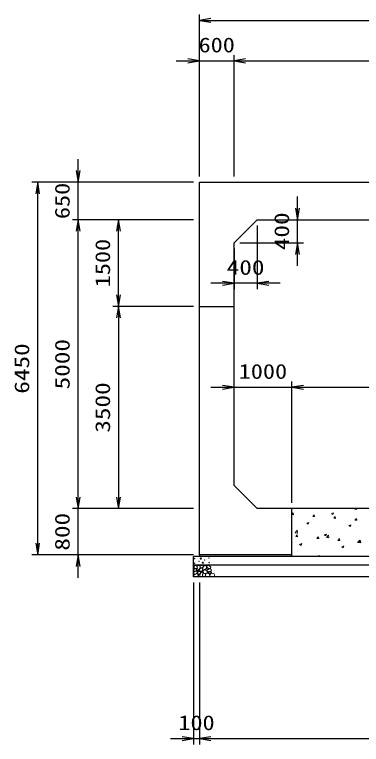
# Model space of a CAD drawing. Units: millimetres at full size. Extents: x 0 to 84100, y 0 to 59400.
# Drawn here: x 60000 to 66006, y 29670 to 42300 of the extents above; entities that cross this region are included whole.
import ezdxf
from ezdxf.enums import TextEntityAlignment as Align

# ---------------------------------------------------------------- set-up
doc = ezdxf.new("R2010")
doc.units = ezdxf.units.MM
for name, color, linetype, lineweight in [('D-DCR-HCHn', 4, 'Continuous', 9), ('D-STR-DIM', 7, 'Continuous', 25), ('D-STR-STRn', 1, 'Continuous', 25)]:
    doc.layers.add(name, color=color, linetype=linetype, lineweight=lineweight)
doc.styles.add('ＭＳ ゴシック', font='')
doc.styles.get('ＭＳ ゴシック').set_extended_font_data('MS Gothic')

# ---------------------------------------------------------------- blocks, each defined once
blk = doc.blocks.new('open_arrow')
at = {"color": 0, "linetype": 'Continuous', "lineweight": -2}
blk.add_lwpolyline([(7.5, 1.25), (0, 0), (7.5, -1.25)], dxfattribs=at)

msp = doc.modelspace()

# ---------------------------------------------------------------- linework, layer by layer
at = {"layer": 'D-DCR-HCHn'}
for p, q in [((65872.987, 33744.684), (65878.088, 33750)), ((65873.045, 33744.582), (65918.225, 33737.575)), ((65918.177, 33737.6), (65916.734, 33750)), ((64800.181, 33647.266), (64824.671, 33676.452)), ((64800.23, 33647.232), (64830.594, 33644.576)), ((64830.847, 33644.504), (64824.974, 33676.346)), ((65164.55, 33615.387), (65189.041, 33644.574)), ((65164.598, 33615.354), (65194.962, 33612.698)), ((65195.215, 33612.623), (65189.341, 33644.466)), ((65486.087, 33663.193), (65521.656, 33676.846)), ((65486.162, 33663.107), (65511.431, 33646.063)), ((65511.464, 33646.064), (65521.764, 33676.762)), ((65528.92, 33583.509), (65553.41, 33612.696)), ((65559.583, 33580.742), (65553.709, 33612.585)), ((65059.254, 33499.347), (65094.823, 33513.001)), ((65059.329, 33499.262), (65084.598, 33482.217)), ((65084.631, 33482.218), (65094.931, 33512.916)), ((65528.966, 33583.476), (65559.33, 33580.82)), ((65789.317, 33458.662), (65824.886, 33472.315)), ((65814.692, 33441.533), (65824.993, 33472.231)), ((65893.289, 33551.631), (65917.779, 33580.817)), ((65893.335, 33551.598), (65923.699, 33548.942)), ((65923.95, 33548.862), (65918.077, 33580.705)), ((64856.02, 33333.916), (64895.588, 33375.154)), ((64901.21, 33326.834), (64895.598, 33375.078)), ((65789.391, 33458.577), (65814.66, 33441.533)), ((64856.077, 33333.817), (64901.257, 33326.81)), ((64870.668, 33265.152), (64895.158, 33294.338)), ((64870.716, 33265.119), (64901.08, 33262.463)), ((64901.33, 33262.39), (64895.456, 33294.232)), ((65235.037, 33233.274), (65259.527, 33262.46)), ((65235.084, 33233.241), (65265.448, 33230.584)), ((65265.698, 33230.509), (65259.824, 33262.352)), ((65362.484, 33294.816), (65398.053, 33308.47)), ((65362.558, 33294.731), (65387.827, 33277.687)), ((65387.859, 33277.688), (65398.16, 33308.386)), ((65398.178, 33249.831), (65437.746, 33291.069)), ((65398.236, 33249.731), (65443.415, 33242.724)), ((65443.368, 33242.749), (65437.756, 33290.994)), ((65599.407, 33201.396), (65623.897, 33230.582)), ((65630.065, 33198.628), (65624.192, 33230.471)), ((64935.651, 33130.97), (64971.22, 33144.624)), ((64935.725, 33130.886), (64960.994, 33113.841)), ((64961.026, 33113.842), (64971.327, 33144.54)), ((65599.452, 33201.363), (65629.816, 33198.706)), ((65665.713, 33090.285), (65701.283, 33103.939)), ((65691.088, 33073.157), (65701.388, 33103.855)), ((65940.337, 33165.747), (65979.904, 33206.984)), ((65940.394, 33165.646), (65985.574, 33158.639)), ((65963.776, 33169.517), (65988.266, 33198.704)), ((65963.82, 33169.485), (65994.184, 33166.828)), ((65985.527, 33158.665), (65979.914, 33206.909)), ((65994.433, 33166.748), (65988.559, 33198.591)), ((65665.787, 33090.201), (65691.056, 33073.157)), ((65238.88, 32926.439), (65274.45, 32940.093)), ((65238.954, 32926.355), (65248.376, 32920)), ((65267.841, 32920), (65274.555, 32940.01))]:
    msp.add_line(p, q, dxfattribs=at)
for points in [[(63107.281, 32703.808), (63100.346, 32683.005), (63109.592, 32669.136), (63132.707, 32666.824), (63148.488, 32673.599), (63141.952, 32689.939), (63146.575, 32699.185), (63137.33, 32708.431), (63123.461, 32713.053)], [(63151.198, 32761.594), (63130.395, 32766.217), (63111.904, 32756.971), (63109.592, 32736.168), (63114.215, 32719.988), (63137.33, 32713.053), (63153.51, 32713.053), (63160.444, 32724.611), (63160.444, 32750.037)], [(63169.69, 32763.906), (63162.756, 32743.102), (63165.067, 32719.988), (63148.887, 32694.562), (63169.69, 32683.005), (63192.805, 32694.562), (63206.673, 32713.053), (63211.296, 32743.102), (63206.673, 32759.283), (63192.805, 32766.217)], [(63208.985, 32708.431), (63197.427, 32680.693), (63206.673, 32669.136), (63234.411, 32669.136), (63245.968, 32673.759), (63257.525, 32689.939), (63257.525, 32703.808), (63245.968, 32722.299), (63232.099, 32724.611)], [(63273.447, 32686.214), (63260.689, 32690.569), (63259.425, 32718.678), (63272.512, 32747.359), (63289.448, 32763.536), (63321.403, 32757.032), (63324.133, 32721.913), (63313.816, 32709.876), (63285.739, 32694.301)], [(63304.798, 32695.711), (63306.454, 32689.566), (63312.011, 32685.193), (63324.19, 32683.302), (63335.305, 32689.802), (63345.592, 32699.138), (63354.858, 32707.333), (63354.635, 32713.462), (63348.736, 32718.875), (63334.203, 32720.356), (63321.47, 32714.383), (63312.011, 32705.165), (63307.281, 32700.556)], [(63332.012, 32729.601), (63325.964, 32735.086), (63324.897, 32740.792), (63328.414, 32753.305), (63338.71, 32767.61), (63361.004, 32766.105), (63382.571, 32755.811), (63397.195, 32735.597), (63395.021, 32722.456), (63388.02, 32715.716), (63376.769, 32713.215), (63360.511, 32717.483), (63339.289, 32724.481)], [(63151.155, 32627.009), (63168.277, 32652.692), (63166.137, 32659.112), (63142.594, 32665.533), (63121.192, 32663.393), (63106.21, 32650.551), (63104.07, 32635.57), (63106.21, 32620.588), (63123.332, 32616.308)], [(63159.716, 32573.503), (63174.698, 32579.924), (63178.978, 32601.326), (63170.417, 32616.308), (63155.435, 32620.588), (63136.173, 32618.448), (63114.771, 32609.887), (63104.07, 32597.045), (63104.07, 32582.064), (63110.49, 32573.503), (63136.173, 32575.643)], [(63174.313, 32683.005), (63162.756, 32673.759), (63167.379, 32666.824), (63183.559, 32666.824), (63190.493, 32669.136), (63195.116, 32678.382), (63188.182, 32685.316)], [(63211.082, 32627.009), (63221.783, 32652.692), (63213.222, 32663.393), (63187.539, 32663.393), (63176.838, 32659.112), (63166.137, 32644.131), (63166.137, 32631.289), (63176.838, 32614.167), (63189.679, 32612.027)], [(63206.801, 32579.924), (63206.801, 32605.606), (63196.1, 32612.027), (63185.399, 32605.606), (63183.259, 32590.625), (63185.399, 32577.783), (63200.381, 32573.503)], [(63247.466, 32575.643), (63253.886, 32594.905), (63251.746, 32616.308), (63266.728, 32639.85), (63247.466, 32650.551), (63226.063, 32639.85), (63213.222, 32622.728), (63208.941, 32594.905), (63213.222, 32579.924), (63226.063, 32573.503)], [(63243.185, 32650.551), (63253.886, 32659.112), (63249.606, 32665.533), (63234.624, 32665.533), (63228.204, 32663.393), (63223.923, 32654.832), (63230.344, 32648.411)], [(63264.588, 32577.783), (63283.85, 32573.503), (63300.972, 32582.064), (63303.112, 32601.326), (63300.968, 32624.878), (63277.429, 32632.327), (63262.447, 32628.603), (63256.027, 32612.027), (63256.027, 32588.484)], [(63313.203, 32629.532), (63277.829, 32636.129), (63262.782, 32648.266), (63258.03, 32667.263), (63272.713, 32681.629), (63301.323, 32689.69), (63322.97, 32676.761), (63336.961, 32659.347), (63333.002, 32641.67)], [(63312.352, 32623.637), (63327.306, 32632.556), (63353.44, 32632.292), (63374.93, 32613.525), (63378.643, 32584.899), (63364.853, 32574.245), (63328.098, 32571.871), (63311.731, 32581.633), (63307.172, 32604.06)], [(63393.372, 32661.832), (63398.688, 32666.874), (63405.476, 32675.68), (63407.145, 32683.275), (63403.144, 32697.685), (63389.088, 32708.67), (63368.907, 32707.89), (63341.698, 32693.001), (63332.086, 32680.757), (63335.152, 32666.784), (63344.778, 32660.04), (63353.599, 32659.145), (63367.363, 32659.524), (63380.808, 32661.002)], [(63349.971, 32635.265), (63354.183, 32638.446), (63357.686, 32643.505), (63357.81, 32650.431), (63353.414, 32656.067), (63345.769, 32657.977), (63339.356, 32656.179), (63337.704, 32650.442), (63336.896, 32644.835), (63337.881, 32637.456), (63343.975, 32634.127)], [(63377.597, 32620.331), (63367.895, 32625.079), (63360.89, 32633.822), (63360.719, 32645.084), (63364.942, 32655.627), (63380.189, 32657.625), (63395.054, 32658.018), (63409.481, 32652.512), (63411.849, 32643.273), (63399.54, 32632.195), (63384.555, 32623.15)], [(63409.972, 32572.493), (63394.837, 32574.274), (63384.866, 32579.787), (63380.835, 32592.722), (63380.945, 32604.963), (63390.172, 32621.678), (63408.242, 32632.822), (63435.731, 32628.403), (63457.453, 32620.334), (63462.643, 32596.125), (63458.03, 32578.257), (63436.884, 32572.877)]]:
    msp.add_lwpolyline(points, close=True, dxfattribs=at)
msp.add_lwpolyline([(63243.432, 32768.547), (63226.093, 32766.446), (63214.258, 32758.701), (63214.626, 32739.819), (63220.514, 32726.087), (63235.025, 32726.185), (63255.107, 32729.153), (63264.799, 32743.689), (63274.082, 32753.492), (63276.884, 32764.345), (63264.099, 32768.547), (63243.082, 32768.547)], dxfattribs=at)
for centre, radius in [((63116.091, 32886.145), 4.5), ((63193.437, 32838.641), 4.5), ((63225.004, 32886.145), 11.25), ((63291.563, 32862.459), 4.5), ((63367.197, 32895.221), 4.5), ((63117.803, 32805.879), 4.5), ((63259.996, 32814.955), 11.25), ((63368.909, 32814.955), 4.5)]:
    msp.add_circle(centre, radius, dxfattribs=at)
at = {"layer": 'D-STR-DIM'}
for p, q in [((63200, 39500), (63200, 42300)), ((63200, 42200), (72900, 42200)), ((63200, 39500), (63200, 41600)), ((63800, 39500), (63800, 41600)), ((63800, 39500), (63800, 41600)), ((62800, 41500), (64200, 41500)), ((63800, 41500), (72300, 41500)), ((61100, 38350), (61100, 39800)), ((63100, 39400), (60300, 39400)), ((60400, 32950), (60400, 39400)), ((63100, 39400), (61000, 39400)), ((64900, 37950), (64900, 39150)), ((63100, 38750), (61000, 38750)), ((63100, 38750), (61000, 38750)), ((61100, 33750), (61100, 38750)), ((63100, 38750), (61700, 38750)), ((61800, 37250), (61800, 38750)), ((64200, 38650), (64200, 37550)), ((64300, 38750), (65000, 38750)), ((63900, 38350), (65000, 38350)), ((63800, 38250), (63800, 37550)), ((64600, 37650), (63400, 37650)), ((63100, 37250), (61700, 37250)), ((63100, 37250), (61700, 37250)), ((61800, 37250), (61800, 33750)), ((64800, 33850), (64800, 35950)), ((64800, 33850), (64800, 35950)), ((63400, 35850), (65200, 35850)), ((64800, 35850), (71300, 35850)), ((61100, 32550), (61100, 34150)), ((63100, 33750), (61000, 33750)), ((63100, 33750), (61000, 33750)), ((63100, 33750), (61700, 33750)), ((63100, 32950), (60300, 32950)), ((63100, 32950), (61000, 32950)), ((63100, 32470), (63100, 29670)), ((63200, 32470), (63200, 29670)), ((63200, 32470), (63200, 29670)), ((62700, 29770), (63600, 29770)), ((63200, 29770), (72900, 29770))]:
    msp.add_line(p, q, dxfattribs=at)
at = {"layer": 'D-STR-STRn'}
for p, q in [((63200, 39400), (72900, 39400)), ((63200, 32950), (63200, 39400)), ((64200, 38750), (63800, 38350)), ((64200, 38750), (71900, 38750)), ((63800, 34150), (63800, 38350)), ((63200, 37250), (63800, 37250)), ((63800, 34150), (64200, 33750)), ((71900, 33750), (64200, 33750)), ((64800, 32920), (64800, 33750)), ((73000, 32920), (63100, 32920)), ((63100, 32570), (63100, 32920)), ((64800, 32950), (63200, 32950)), ((63200, 32950), (63200, 32920)), ((73000, 32770), (63100, 32770)), ((73000, 32570), (63100, 32570))]:
    msp.add_line(p, q, dxfattribs=at)

# ---------------------------------------------------------------- block references
at = {"layer": 'D-STR-DIM', "xscale": 26.7, "yscale": 26.7}
for p in [(63200, 42200), (63800, 41500), (63800, 41500), (64200, 37650), (64800, 35850), (64800, 35850), (63200, 29770), (63200, 29770)]:
    msp.add_blockref('open_arrow', p, dxfattribs=at)
for p, rotation in [((63200, 41500), 180), ((61100, 39400), 90), ((60400, 39400), 270), ((64900, 38750), 90), ((61100, 38750), 270), ((61100, 38750), 270), ((61800, 38750), 270), ((64900, 38350), 270), ((63800, 37650), 180), ((61800, 37250), 90), ((61800, 37250), 270), ((63800, 35850), 180), ((61100, 33750), 90), ((61100, 33750), 90), ((61800, 33750), 90), ((60400, 32950), 90), ((61100, 32950), 270), ((63100, 29770), 180)]:
    msp.add_blockref('open_arrow', p, dxfattribs=dict(at, rotation=rotation))

# ---------------------------------------------------------------- texts
at = {"layer": 'D-STR-DIM', "style": 'ＭＳ ゴシック'}
for s, width, p in [('600', 1.2, (63500, 41775)), ('400', 1.25, (64000, 37925)), ('1000', 1.2, (64300, 36125)), ('100', 1.2, (63150, 30045))]:
    msp.add_text(s, height=256.6, dxfattribs=dict(at, width=width)).set_placement(p, align=Align.MIDDLE_CENTER)
for s, width, p in [('650', 1.2, (60825, 39075)), ('400', 1.25, (64625, 38550)), ('1500', 1.2, (61525, 38000)), ('5000', 1.25, (60825, 36250)), ('6450', 1.25, (60125, 36175)), ('3500', 1.25, (61525, 35500)), ('800', 1.25, (60825, 33350))]:
    msp.add_text(s, height=256.6, rotation=90, dxfattribs=dict(at, width=width)).set_placement(p, align=Align.MIDDLE_CENTER)

doc.saveas('drawing.dxf')
